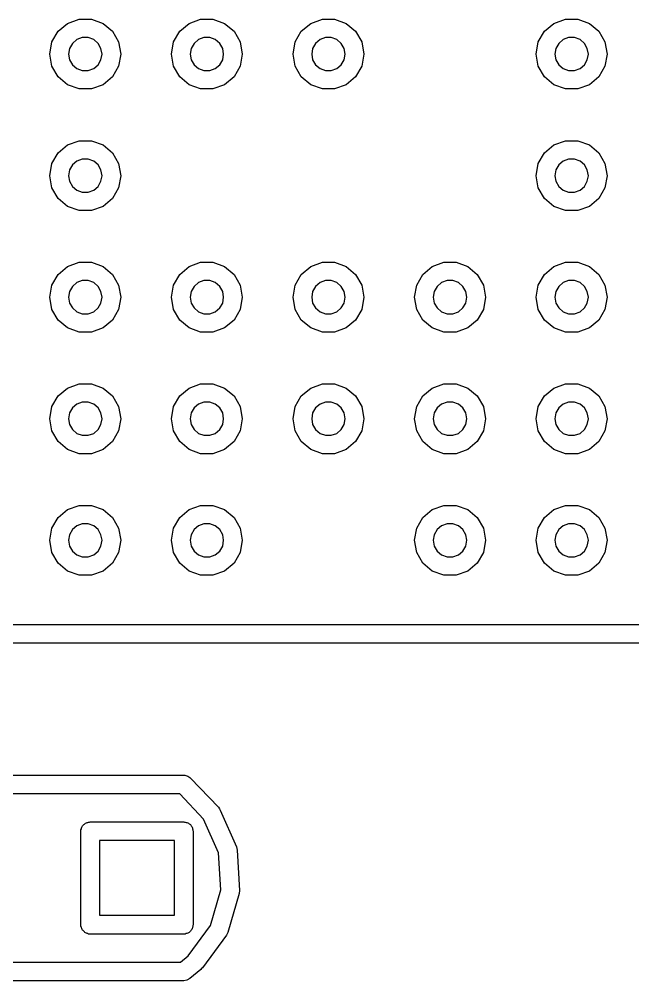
# Model space of a CAD drawing. Extents: x 105.1 to 166.9, y -128.1 to -71.6.
# Drawn here: x 126.8 to 130.08, y -106.81 to -101.67 of the extents above; entities that cross this region are included whole.
import ezdxf

# ---------------------------------------------------------------- set-up
doc = ezdxf.new("R2010")
doc.units = 0
doc.header["$MEASUREMENT"] = 0
doc.layers.add('BLACK', color=7, linetype='CONTINUOUS')

msp = doc.modelspace()

# ---------------------------------------------------------------- linework, layer by layer
at = {"layer": 'Black'}
for p, q in [((127.057, -101.694), (127.119, -101.672)), ((127.119, -101.672), (127.185, -101.672)), ((127.185, -101.672), (127.247, -101.694)), ((127.707, -101.694), (127.769, -101.672)), ((127.769, -101.672), (127.835, -101.672)), ((127.835, -101.672), (127.897, -101.694)), ((128.358, -101.694), (128.42, -101.672)), ((128.42, -101.672), (128.485, -101.672)), ((128.485, -101.672), (128.547, -101.694)), ((129.658, -101.694), (129.72, -101.672)), ((129.72, -101.672), (129.786, -101.672)), ((129.786, -101.672), (129.848, -101.694)), ((127.007, -101.736), (127.057, -101.694)), ((127.247, -101.694), (127.297, -101.736)), ((127.657, -101.736), (127.707, -101.694)), ((127.897, -101.694), (127.948, -101.736)), ((128.307, -101.736), (128.358, -101.694)), ((128.547, -101.694), (128.598, -101.736)), ((129.608, -101.736), (129.658, -101.694)), ((129.848, -101.694), (129.898, -101.736)), ((126.974, -101.793), (127.007, -101.736)), ((127.136, -101.77), (127.107, -101.781)), ((127.168, -101.77), (127.136, -101.77)), ((127.197, -101.781), (127.168, -101.77)), ((127.297, -101.736), (127.33, -101.793)), ((127.624, -101.793), (127.657, -101.736)), ((127.787, -101.77), (127.757, -101.781)), ((127.818, -101.77), (127.787, -101.77)), ((127.847, -101.781), (127.818, -101.77)), ((127.948, -101.736), (127.981, -101.793)), ((128.274, -101.793), (128.307, -101.736)), ((128.437, -101.77), (128.408, -101.781)), ((128.468, -101.77), (128.437, -101.77)), ((128.497, -101.781), (128.468, -101.77)), ((128.598, -101.736), (128.631, -101.793)), ((129.575, -101.793), (129.608, -101.736)), ((129.737, -101.77), (129.708, -101.781)), ((129.769, -101.77), (129.737, -101.77)), ((129.798, -101.781), (129.769, -101.77)), ((129.898, -101.736), (129.931, -101.793)), ((126.962, -101.858), (126.974, -101.793)), ((127.068, -101.828), (127.062, -101.858)), ((127.083, -101.801), (127.068, -101.828)), ((127.107, -101.781), (127.083, -101.801)), ((127.221, -101.801), (127.197, -101.781)), ((127.236, -101.828), (127.221, -101.801)), ((127.242, -101.858), (127.236, -101.828)), ((127.33, -101.793), (127.342, -101.858)), ((127.613, -101.858), (127.624, -101.793)), ((127.718, -101.828), (127.713, -101.858)), ((127.734, -101.801), (127.718, -101.828)), ((127.757, -101.781), (127.734, -101.801)), ((127.871, -101.801), (127.847, -101.781)), ((127.887, -101.828), (127.871, -101.801)), ((127.892, -101.858), (127.887, -101.828)), ((127.981, -101.793), (127.992, -101.858)), ((128.263, -101.858), (128.274, -101.793)), ((128.368, -101.828), (128.363, -101.858)), ((128.384, -101.801), (128.368, -101.828)), ((128.408, -101.781), (128.384, -101.801)), ((128.521, -101.801), (128.497, -101.781)), ((128.537, -101.828), (128.521, -101.801)), ((128.542, -101.858), (128.537, -101.828)), ((128.631, -101.793), (128.642, -101.858)), ((129.563, -101.858), (129.575, -101.793)), ((129.669, -101.828), (129.663, -101.858)), ((129.684, -101.801), (129.669, -101.828)), ((129.708, -101.781), (129.684, -101.801)), ((129.822, -101.801), (129.798, -101.781)), ((129.837, -101.828), (129.822, -101.801)), ((129.843, -101.858), (129.837, -101.828)), ((129.931, -101.793), (129.943, -101.858)), ((126.974, -101.923), (126.962, -101.858)), ((127.062, -101.858), (127.068, -101.889)), ((127.236, -101.889), (127.242, -101.858)), ((127.342, -101.858), (127.33, -101.923)), ((127.624, -101.923), (127.613, -101.858)), ((127.713, -101.858), (127.718, -101.889)), ((127.887, -101.889), (127.892, -101.858)), ((127.992, -101.858), (127.981, -101.923)), ((128.274, -101.923), (128.263, -101.858)), ((128.363, -101.858), (128.368, -101.889)), ((128.537, -101.889), (128.542, -101.858)), ((128.642, -101.858), (128.631, -101.923)), ((129.575, -101.923), (129.563, -101.858)), ((129.663, -101.858), (129.669, -101.889)), ((129.837, -101.889), (129.843, -101.858)), ((129.943, -101.858), (129.931, -101.923)), ((127.007, -101.98), (126.974, -101.923)), ((127.068, -101.889), (127.083, -101.916)), ((127.083, -101.916), (127.107, -101.936)), ((127.197, -101.936), (127.221, -101.916)), ((127.221, -101.916), (127.236, -101.889)), ((127.33, -101.923), (127.297, -101.98)), ((127.657, -101.98), (127.624, -101.923)), ((127.718, -101.889), (127.734, -101.916)), ((127.734, -101.916), (127.757, -101.936)), ((127.847, -101.936), (127.871, -101.916)), ((127.871, -101.916), (127.887, -101.889)), ((127.981, -101.923), (127.948, -101.98)), ((128.307, -101.98), (128.274, -101.923)), ((128.368, -101.889), (128.384, -101.916)), ((128.384, -101.916), (128.408, -101.936)), ((128.497, -101.936), (128.521, -101.916)), ((128.521, -101.916), (128.537, -101.889)), ((128.631, -101.923), (128.598, -101.98)), ((129.608, -101.98), (129.575, -101.923)), ((129.669, -101.889), (129.684, -101.916)), ((129.684, -101.916), (129.708, -101.936)), ((129.798, -101.936), (129.822, -101.916)), ((129.822, -101.916), (129.837, -101.889)), ((129.931, -101.923), (129.898, -101.98)), ((127.057, -102.023), (127.007, -101.98)), ((127.107, -101.936), (127.136, -101.947)), ((127.136, -101.947), (127.168, -101.947)), ((127.168, -101.947), (127.197, -101.936)), ((127.297, -101.98), (127.247, -102.023)), ((127.707, -102.023), (127.657, -101.98)), ((127.757, -101.936), (127.787, -101.947)), ((127.787, -101.947), (127.818, -101.947)), ((127.818, -101.947), (127.847, -101.936)), ((127.948, -101.98), (127.897, -102.023)), ((128.358, -102.023), (128.307, -101.98)), ((128.408, -101.936), (128.437, -101.947)), ((128.437, -101.947), (128.468, -101.947)), ((128.468, -101.947), (128.497, -101.936)), ((128.598, -101.98), (128.547, -102.023)), ((129.658, -102.023), (129.608, -101.98)), ((129.708, -101.936), (129.737, -101.947)), ((129.737, -101.947), (129.769, -101.947)), ((129.769, -101.947), (129.798, -101.936)), ((129.898, -101.98), (129.848, -102.023)), ((127.119, -102.045), (127.057, -102.023)), ((127.247, -102.023), (127.185, -102.045)), ((127.769, -102.045), (127.707, -102.023)), ((127.897, -102.023), (127.835, -102.045)), ((128.42, -102.045), (128.358, -102.023)), ((128.547, -102.023), (128.485, -102.045)), ((129.72, -102.045), (129.658, -102.023)), ((129.848, -102.023), (129.786, -102.045)), ((127.185, -102.045), (127.119, -102.045)), ((127.835, -102.045), (127.769, -102.045)), ((128.485, -102.045), (128.42, -102.045)), ((129.786, -102.045), (129.72, -102.045)), ((127.007, -102.387), (127.057, -102.344)), ((127.057, -102.344), (127.119, -102.322)), ((127.119, -102.322), (127.185, -102.322)), ((127.185, -102.322), (127.247, -102.344)), ((127.247, -102.344), (127.297, -102.387)), ((129.608, -102.387), (129.658, -102.344)), ((129.658, -102.344), (129.72, -102.322)), ((129.72, -102.322), (129.786, -102.322)), ((129.786, -102.322), (129.848, -102.344)), ((129.848, -102.344), (129.898, -102.387)), ((126.974, -102.444), (127.007, -102.387)), ((127.297, -102.387), (127.33, -102.444)), ((129.575, -102.444), (129.608, -102.387)), ((129.898, -102.387), (129.931, -102.444)), ((126.962, -102.509), (126.974, -102.444)), ((127.107, -102.431), (127.083, -102.451)), ((127.136, -102.42), (127.107, -102.431)), ((127.168, -102.42), (127.136, -102.42)), ((127.197, -102.431), (127.168, -102.42)), ((127.221, -102.451), (127.197, -102.431)), ((127.33, -102.444), (127.342, -102.509)), ((129.563, -102.509), (129.575, -102.444)), ((129.708, -102.431), (129.684, -102.451)), ((129.737, -102.42), (129.708, -102.431)), ((129.769, -102.42), (129.737, -102.42)), ((129.798, -102.431), (129.769, -102.42)), ((129.822, -102.451), (129.798, -102.431)), ((129.931, -102.444), (129.943, -102.509)), ((127.068, -102.478), (127.062, -102.509)), ((127.083, -102.451), (127.068, -102.478)), ((127.236, -102.478), (127.221, -102.451)), ((127.242, -102.509), (127.236, -102.478)), ((129.669, -102.478), (129.663, -102.509)), ((129.684, -102.451), (129.669, -102.478)), ((129.837, -102.478), (129.822, -102.451)), ((129.843, -102.509), (129.837, -102.478)), ((126.974, -102.573), (126.962, -102.509)), ((127.062, -102.509), (127.068, -102.539)), ((127.068, -102.539), (127.083, -102.566)), ((127.221, -102.566), (127.236, -102.539)), ((127.236, -102.539), (127.242, -102.509)), ((127.342, -102.509), (127.33, -102.573)), ((129.575, -102.573), (129.563, -102.509)), ((129.663, -102.509), (129.669, -102.539)), ((129.669, -102.539), (129.684, -102.566)), ((129.822, -102.566), (129.837, -102.539)), ((129.837, -102.539), (129.843, -102.509)), ((129.943, -102.509), (129.931, -102.573)), ((127.007, -102.63), (126.974, -102.573)), ((127.083, -102.566), (127.107, -102.586)), ((127.107, -102.586), (127.136, -102.597)), ((127.136, -102.597), (127.168, -102.597)), ((127.168, -102.597), (127.197, -102.586)), ((127.197, -102.586), (127.221, -102.566)), ((127.33, -102.573), (127.297, -102.63)), ((129.608, -102.63), (129.575, -102.573)), ((129.684, -102.566), (129.708, -102.586)), ((129.708, -102.586), (129.737, -102.597)), ((129.737, -102.597), (129.769, -102.597)), ((129.769, -102.597), (129.798, -102.586)), ((129.798, -102.586), (129.822, -102.566)), ((129.931, -102.573), (129.898, -102.63)), ((127.057, -102.673), (127.007, -102.63)), ((127.297, -102.63), (127.247, -102.673)), ((129.658, -102.673), (129.608, -102.63)), ((129.898, -102.63), (129.848, -102.673)), ((127.119, -102.695), (127.057, -102.673)), ((127.185, -102.695), (127.119, -102.695)), ((127.247, -102.673), (127.185, -102.695)), ((129.72, -102.695), (129.658, -102.673)), ((129.786, -102.695), (129.72, -102.695)), ((129.848, -102.673), (129.786, -102.695)), ((127.007, -103.037), (127.057, -102.995)), ((127.057, -102.995), (127.119, -102.972)), ((127.119, -102.972), (127.185, -102.972)), ((127.185, -102.972), (127.247, -102.995)), ((127.247, -102.995), (127.297, -103.037)), ((127.657, -103.037), (127.707, -102.995)), ((127.707, -102.995), (127.769, -102.972)), ((127.769, -102.972), (127.835, -102.972)), ((127.835, -102.972), (127.897, -102.995)), ((127.897, -102.995), (127.948, -103.037)), ((128.307, -103.037), (128.358, -102.995)), ((128.358, -102.995), (128.42, -102.972)), ((128.42, -102.972), (128.485, -102.972)), ((128.485, -102.972), (128.547, -102.995)), ((128.547, -102.995), (128.598, -103.037)), ((128.957, -103.037), (129.008, -102.995)), ((129.008, -102.995), (129.07, -102.972)), ((129.07, -102.972), (129.136, -102.972)), ((129.136, -102.972), (129.198, -102.995)), ((129.198, -102.995), (129.248, -103.037)), ((129.608, -103.037), (129.658, -102.995)), ((129.658, -102.995), (129.72, -102.972)), ((129.72, -102.972), (129.786, -102.972)), ((129.786, -102.972), (129.848, -102.995)), ((129.848, -102.995), (129.898, -103.037)), ((126.974, -103.094), (127.007, -103.037)), ((127.297, -103.037), (127.33, -103.094)), ((127.624, -103.094), (127.657, -103.037)), ((127.948, -103.037), (127.981, -103.094)), ((128.274, -103.094), (128.307, -103.037)), ((128.598, -103.037), (128.631, -103.094)), ((128.925, -103.094), (128.957, -103.037)), ((129.248, -103.037), (129.281, -103.094)), ((129.575, -103.094), (129.608, -103.037)), ((129.898, -103.037), (129.931, -103.094)), ((126.962, -103.159), (126.974, -103.094)), ((127.083, -103.101), (127.068, -103.128)), ((127.107, -103.081), (127.083, -103.101)), ((127.136, -103.07), (127.107, -103.081)), ((127.168, -103.07), (127.136, -103.07)), ((127.197, -103.081), (127.168, -103.07)), ((127.221, -103.101), (127.197, -103.081)), ((127.236, -103.128), (127.221, -103.101)), ((127.33, -103.094), (127.342, -103.159)), ((127.613, -103.159), (127.624, -103.094)), ((127.734, -103.101), (127.718, -103.128)), ((127.757, -103.081), (127.734, -103.101)), ((127.787, -103.07), (127.757, -103.081)), ((127.818, -103.07), (127.787, -103.07)), ((127.847, -103.081), (127.818, -103.07)), ((127.871, -103.101), (127.847, -103.081)), ((127.887, -103.128), (127.871, -103.101)), ((127.981, -103.094), (127.992, -103.159)), ((128.263, -103.159), (128.274, -103.094)), ((128.384, -103.101), (128.368, -103.128)), ((128.408, -103.081), (128.384, -103.101)), ((128.437, -103.07), (128.408, -103.081)), ((128.468, -103.07), (128.437, -103.07)), ((128.497, -103.081), (128.468, -103.07)), ((128.521, -103.101), (128.497, -103.081)), ((128.537, -103.128), (128.521, -103.101)), ((128.631, -103.094), (128.642, -103.159)), ((128.913, -103.159), (128.925, -103.094)), ((129.034, -103.101), (129.018, -103.128)), ((129.058, -103.081), (129.034, -103.101)), ((129.087, -103.07), (129.058, -103.081)), ((129.118, -103.07), (129.087, -103.07)), ((129.148, -103.081), (129.118, -103.07)), ((129.171, -103.101), (129.148, -103.081)), ((129.187, -103.128), (129.171, -103.101)), ((129.281, -103.094), (129.292, -103.159)), ((129.563, -103.159), (129.575, -103.094)), ((129.684, -103.101), (129.669, -103.128)), ((129.708, -103.081), (129.684, -103.101)), ((129.737, -103.07), (129.708, -103.081)), ((129.769, -103.07), (129.737, -103.07)), ((129.798, -103.081), (129.769, -103.07)), ((129.822, -103.101), (129.798, -103.081)), ((129.837, -103.128), (129.822, -103.101)), ((129.931, -103.094), (129.943, -103.159)), ((126.974, -103.224), (126.962, -103.159)), ((127.068, -103.128), (127.062, -103.159)), ((127.062, -103.159), (127.068, -103.19)), ((127.242, -103.159), (127.236, -103.128)), ((127.236, -103.19), (127.242, -103.159)), ((127.342, -103.159), (127.33, -103.224)), ((127.624, -103.224), (127.613, -103.159)), ((127.718, -103.128), (127.713, -103.159)), ((127.713, -103.159), (127.718, -103.19)), ((127.892, -103.159), (127.887, -103.128)), ((127.887, -103.19), (127.892, -103.159)), ((127.992, -103.159), (127.981, -103.224)), ((128.274, -103.224), (128.263, -103.159)), ((128.368, -103.128), (128.363, -103.159)), ((128.363, -103.159), (128.368, -103.19)), ((128.542, -103.159), (128.537, -103.128)), ((128.537, -103.19), (128.542, -103.159)), ((128.642, -103.159), (128.631, -103.224)), ((128.925, -103.224), (128.913, -103.159)), ((129.018, -103.128), (129.013, -103.159)), ((129.013, -103.159), (129.018, -103.19)), ((129.192, -103.159), (129.187, -103.128)), ((129.187, -103.19), (129.192, -103.159)), ((129.292, -103.159), (129.281, -103.224)), ((129.575, -103.224), (129.563, -103.159)), ((129.669, -103.128), (129.663, -103.159)), ((129.663, -103.159), (129.669, -103.19)), ((129.843, -103.159), (129.837, -103.128)), ((129.837, -103.19), (129.843, -103.159)), ((129.943, -103.159), (129.931, -103.224)), ((127.068, -103.19), (127.083, -103.216)), ((127.083, -103.216), (127.107, -103.237)), ((127.197, -103.237), (127.221, -103.216)), ((127.221, -103.216), (127.236, -103.19)), ((127.718, -103.19), (127.734, -103.216)), ((127.734, -103.216), (127.757, -103.237)), ((127.847, -103.237), (127.871, -103.216)), ((127.871, -103.216), (127.887, -103.19)), ((128.368, -103.19), (128.384, -103.216)), ((128.384, -103.216), (128.408, -103.237)), ((128.497, -103.237), (128.521, -103.216)), ((128.521, -103.216), (128.537, -103.19)), ((129.018, -103.19), (129.034, -103.216)), ((129.034, -103.216), (129.058, -103.237)), ((129.148, -103.237), (129.171, -103.216)), ((129.171, -103.216), (129.187, -103.19)), ((129.669, -103.19), (129.684, -103.216)), ((129.684, -103.216), (129.708, -103.237)), ((129.798, -103.237), (129.822, -103.216)), ((129.822, -103.216), (129.837, -103.19)), ((127.007, -103.281), (126.974, -103.224)), ((127.107, -103.237), (127.136, -103.247)), ((127.136, -103.247), (127.168, -103.247)), ((127.168, -103.247), (127.197, -103.237)), ((127.33, -103.224), (127.297, -103.281)), ((127.657, -103.281), (127.624, -103.224)), ((127.757, -103.237), (127.787, -103.247)), ((127.787, -103.247), (127.818, -103.247)), ((127.818, -103.247), (127.847, -103.237)), ((127.981, -103.224), (127.948, -103.281)), ((128.307, -103.281), (128.274, -103.224)), ((128.408, -103.237), (128.437, -103.247)), ((128.437, -103.247), (128.468, -103.247)), ((128.468, -103.247), (128.497, -103.237)), ((128.631, -103.224), (128.598, -103.281)), ((128.957, -103.281), (128.925, -103.224)), ((129.058, -103.237), (129.087, -103.247)), ((129.087, -103.247), (129.118, -103.247)), ((129.118, -103.247), (129.148, -103.237)), ((129.281, -103.224), (129.248, -103.281)), ((129.608, -103.281), (129.575, -103.224)), ((129.708, -103.237), (129.737, -103.247)), ((129.737, -103.247), (129.769, -103.247)), ((129.769, -103.247), (129.798, -103.237)), ((129.931, -103.224), (129.898, -103.281)), ((127.057, -103.323), (127.007, -103.281)), ((127.297, -103.281), (127.247, -103.323)), ((127.707, -103.323), (127.657, -103.281)), ((127.948, -103.281), (127.897, -103.323)), ((128.358, -103.323), (128.307, -103.281)), ((128.598, -103.281), (128.547, -103.323)), ((129.008, -103.323), (128.957, -103.281)), ((129.248, -103.281), (129.198, -103.323)), ((129.658, -103.323), (129.608, -103.281)), ((129.898, -103.281), (129.848, -103.323)), ((127.119, -103.346), (127.057, -103.323)), ((127.185, -103.346), (127.119, -103.346)), ((127.247, -103.323), (127.185, -103.346)), ((127.769, -103.346), (127.707, -103.323)), ((127.835, -103.346), (127.769, -103.346)), ((127.897, -103.323), (127.835, -103.346)), ((128.42, -103.346), (128.358, -103.323)), ((128.485, -103.346), (128.42, -103.346)), ((128.547, -103.323), (128.485, -103.346)), ((129.07, -103.346), (129.008, -103.323)), ((129.136, -103.346), (129.07, -103.346)), ((129.198, -103.323), (129.136, -103.346)), ((129.72, -103.346), (129.658, -103.323)), ((129.786, -103.346), (129.72, -103.346)), ((129.848, -103.323), (129.786, -103.346)), ((127.057, -103.645), (127.119, -103.622)), ((127.119, -103.622), (127.185, -103.622)), ((127.185, -103.622), (127.247, -103.645)), ((127.707, -103.645), (127.769, -103.622)), ((127.769, -103.622), (127.835, -103.622)), ((127.835, -103.622), (127.897, -103.645)), ((128.358, -103.645), (128.42, -103.622)), ((128.42, -103.622), (128.485, -103.622)), ((128.485, -103.622), (128.547, -103.645)), ((129.008, -103.645), (129.07, -103.622)), ((129.07, -103.622), (129.136, -103.622)), ((129.136, -103.622), (129.198, -103.645)), ((129.658, -103.645), (129.72, -103.622)), ((129.72, -103.622), (129.786, -103.622)), ((129.786, -103.622), (129.848, -103.645)), ((127.007, -103.687), (127.057, -103.645)), ((127.247, -103.645), (127.297, -103.687)), ((127.657, -103.687), (127.707, -103.645)), ((127.897, -103.645), (127.948, -103.687)), ((128.307, -103.687), (128.358, -103.645)), ((128.547, -103.645), (128.598, -103.687)), ((128.957, -103.687), (129.008, -103.645)), ((129.198, -103.645), (129.248, -103.687)), ((129.608, -103.687), (129.658, -103.645)), ((129.848, -103.645), (129.898, -103.687)), ((126.974, -103.744), (127.007, -103.687)), ((127.107, -103.731), (127.083, -103.751)), ((127.136, -103.721), (127.107, -103.731)), ((127.168, -103.721), (127.136, -103.721)), ((127.197, -103.731), (127.168, -103.721)), ((127.221, -103.751), (127.197, -103.731)), ((127.297, -103.687), (127.33, -103.744)), ((127.624, -103.744), (127.657, -103.687)), ((127.757, -103.731), (127.734, -103.751)), ((127.787, -103.721), (127.757, -103.731)), ((127.818, -103.721), (127.787, -103.721)), ((127.847, -103.731), (127.818, -103.721)), ((127.871, -103.751), (127.847, -103.731)), ((127.948, -103.687), (127.981, -103.744)), ((128.274, -103.744), (128.307, -103.687)), ((128.408, -103.731), (128.384, -103.751)), ((128.437, -103.721), (128.408, -103.731)), ((128.468, -103.721), (128.437, -103.721)), ((128.497, -103.731), (128.468, -103.721)), ((128.521, -103.751), (128.497, -103.731)), ((128.598, -103.687), (128.631, -103.744)), ((128.925, -103.744), (128.957, -103.687)), ((129.058, -103.731), (129.034, -103.751)), ((129.087, -103.721), (129.058, -103.731)), ((129.118, -103.721), (129.087, -103.721)), ((129.148, -103.731), (129.118, -103.721)), ((129.171, -103.751), (129.148, -103.731)), ((129.248, -103.687), (129.281, -103.744)), ((129.575, -103.744), (129.608, -103.687)), ((129.708, -103.731), (129.684, -103.751)), ((129.737, -103.721), (129.708, -103.731)), ((129.769, -103.721), (129.737, -103.721)), ((129.798, -103.731), (129.769, -103.721)), ((129.822, -103.751), (129.798, -103.731)), ((129.898, -103.687), (129.931, -103.744)), ((126.962, -103.809), (126.974, -103.744)), ((127.068, -103.778), (127.062, -103.809)), ((127.083, -103.751), (127.068, -103.778)), ((127.236, -103.778), (127.221, -103.751)), ((127.242, -103.809), (127.236, -103.778)), ((127.33, -103.744), (127.342, -103.809)), ((127.613, -103.809), (127.624, -103.744)), ((127.718, -103.778), (127.713, -103.809)), ((127.734, -103.751), (127.718, -103.778)), ((127.887, -103.778), (127.871, -103.751)), ((127.892, -103.809), (127.887, -103.778)), ((127.981, -103.744), (127.992, -103.809)), ((128.263, -103.809), (128.274, -103.744)), ((128.368, -103.778), (128.363, -103.809)), ((128.384, -103.751), (128.368, -103.778)), ((128.537, -103.778), (128.521, -103.751)), ((128.542, -103.809), (128.537, -103.778)), ((128.631, -103.744), (128.642, -103.809)), ((128.913, -103.809), (128.925, -103.744)), ((129.018, -103.778), (129.013, -103.809)), ((129.034, -103.751), (129.018, -103.778)), ((129.187, -103.778), (129.171, -103.751)), ((129.192, -103.809), (129.187, -103.778)), ((129.281, -103.744), (129.292, -103.809)), ((129.563, -103.809), (129.575, -103.744)), ((129.669, -103.778), (129.663, -103.809)), ((129.684, -103.751), (129.669, -103.778)), ((129.837, -103.778), (129.822, -103.751)), ((129.843, -103.809), (129.837, -103.778)), ((129.931, -103.744), (129.943, -103.809)), ((126.974, -103.874), (126.962, -103.809)), ((127.062, -103.809), (127.068, -103.84)), ((127.236, -103.84), (127.242, -103.809)), ((127.342, -103.809), (127.33, -103.874)), ((127.624, -103.874), (127.613, -103.809)), ((127.713, -103.809), (127.718, -103.84)), ((127.887, -103.84), (127.892, -103.809)), ((127.992, -103.809), (127.981, -103.874)), ((128.274, -103.874), (128.263, -103.809)), ((128.363, -103.809), (128.368, -103.84)), ((128.537, -103.84), (128.542, -103.809)), ((128.642, -103.809), (128.631, -103.874)), ((128.925, -103.874), (128.913, -103.809)), ((129.013, -103.809), (129.018, -103.84)), ((129.187, -103.84), (129.192, -103.809)), ((129.292, -103.809), (129.281, -103.874)), ((129.575, -103.874), (129.563, -103.809)), ((129.663, -103.809), (129.669, -103.84)), ((129.837, -103.84), (129.843, -103.809)), ((129.943, -103.809), (129.931, -103.874)), ((127.007, -103.931), (126.974, -103.874)), ((127.068, -103.84), (127.083, -103.867)), ((127.083, -103.867), (127.107, -103.887)), ((127.107, -103.887), (127.136, -103.897)), ((127.168, -103.897), (127.197, -103.887)), ((127.197, -103.887), (127.221, -103.867)), ((127.221, -103.867), (127.236, -103.84)), ((127.33, -103.874), (127.297, -103.931)), ((127.657, -103.931), (127.624, -103.874)), ((127.718, -103.84), (127.734, -103.867)), ((127.734, -103.867), (127.757, -103.887)), ((127.757, -103.887), (127.787, -103.897)), ((127.818, -103.897), (127.847, -103.887)), ((127.847, -103.887), (127.871, -103.867)), ((127.871, -103.867), (127.887, -103.84)), ((127.981, -103.874), (127.948, -103.931)), ((128.307, -103.931), (128.274, -103.874)), ((128.368, -103.84), (128.384, -103.867)), ((128.384, -103.867), (128.408, -103.887)), ((128.408, -103.887), (128.437, -103.897)), ((128.468, -103.897), (128.497, -103.887)), ((128.497, -103.887), (128.521, -103.867)), ((128.521, -103.867), (128.537, -103.84)), ((128.631, -103.874), (128.598, -103.931)), ((128.957, -103.931), (128.925, -103.874)), ((129.018, -103.84), (129.034, -103.867)), ((129.034, -103.867), (129.058, -103.887)), ((129.058, -103.887), (129.087, -103.897)), ((129.118, -103.897), (129.148, -103.887)), ((129.148, -103.887), (129.171, -103.867)), ((129.171, -103.867), (129.187, -103.84)), ((129.281, -103.874), (129.248, -103.931)), ((129.608, -103.931), (129.575, -103.874)), ((129.669, -103.84), (129.684, -103.867)), ((129.684, -103.867), (129.708, -103.887)), ((129.708, -103.887), (129.737, -103.897)), ((129.769, -103.897), (129.798, -103.887)), ((129.798, -103.887), (129.822, -103.867)), ((129.822, -103.867), (129.837, -103.84)), ((129.931, -103.874), (129.898, -103.931)), ((127.057, -103.973), (127.007, -103.931)), ((127.136, -103.897), (127.168, -103.897)), ((127.297, -103.931), (127.247, -103.973)), ((127.707, -103.973), (127.657, -103.931)), ((127.787, -103.897), (127.818, -103.897)), ((127.948, -103.931), (127.897, -103.973)), ((128.358, -103.973), (128.307, -103.931)), ((128.437, -103.897), (128.468, -103.897)), ((128.598, -103.931), (128.547, -103.973)), ((129.008, -103.973), (128.957, -103.931)), ((129.087, -103.897), (129.118, -103.897)), ((129.248, -103.931), (129.198, -103.973)), ((129.658, -103.973), (129.608, -103.931)), ((129.737, -103.897), (129.769, -103.897)), ((129.898, -103.931), (129.848, -103.973)), ((127.119, -103.996), (127.057, -103.973)), ((127.247, -103.973), (127.185, -103.996)), ((127.769, -103.996), (127.707, -103.973)), ((127.897, -103.973), (127.835, -103.996)), ((128.42, -103.996), (128.358, -103.973)), ((128.547, -103.973), (128.485, -103.996)), ((129.07, -103.996), (129.008, -103.973)), ((129.198, -103.973), (129.136, -103.996)), ((129.72, -103.996), (129.658, -103.973)), ((129.848, -103.973), (129.786, -103.996)), ((127.185, -103.996), (127.119, -103.996)), ((127.835, -103.996), (127.769, -103.996)), ((128.485, -103.996), (128.42, -103.996)), ((129.136, -103.996), (129.07, -103.996)), ((129.786, -103.996), (129.72, -103.996)), ((127.007, -104.337), (127.057, -104.295)), ((127.057, -104.295), (127.119, -104.273)), ((127.119, -104.273), (127.185, -104.273)), ((127.185, -104.273), (127.247, -104.295)), ((127.247, -104.295), (127.297, -104.337)), ((127.657, -104.337), (127.707, -104.295)), ((127.707, -104.295), (127.769, -104.273)), ((127.769, -104.273), (127.835, -104.273)), ((127.835, -104.273), (127.897, -104.295)), ((127.897, -104.295), (127.948, -104.337)), ((128.957, -104.337), (129.008, -104.295)), ((129.008, -104.295), (129.07, -104.273)), ((129.07, -104.273), (129.136, -104.273)), ((129.136, -104.273), (129.198, -104.295)), ((129.198, -104.295), (129.248, -104.337)), ((129.608, -104.337), (129.658, -104.295)), ((129.658, -104.295), (129.72, -104.273)), ((129.72, -104.273), (129.786, -104.273)), ((129.786, -104.273), (129.848, -104.295)), ((129.848, -104.295), (129.898, -104.337)), ((126.974, -104.394), (127.007, -104.337)), ((127.297, -104.337), (127.33, -104.394)), ((127.624, -104.394), (127.657, -104.337)), ((127.948, -104.337), (127.981, -104.394)), ((128.925, -104.394), (128.957, -104.337)), ((129.248, -104.337), (129.281, -104.394)), ((129.575, -104.394), (129.608, -104.337)), ((129.898, -104.337), (129.931, -104.394)), ((126.962, -104.459), (126.974, -104.394)), ((127.083, -104.402), (127.068, -104.429)), ((127.107, -104.382), (127.083, -104.402)), ((127.136, -104.371), (127.107, -104.382)), ((127.168, -104.371), (127.136, -104.371)), ((127.197, -104.382), (127.168, -104.371)), ((127.221, -104.402), (127.197, -104.382)), ((127.236, -104.429), (127.221, -104.402)), ((127.33, -104.394), (127.342, -104.459)), ((127.613, -104.459), (127.624, -104.394)), ((127.734, -104.402), (127.718, -104.429)), ((127.757, -104.382), (127.734, -104.402)), ((127.787, -104.371), (127.757, -104.382)), ((127.818, -104.371), (127.787, -104.371)), ((127.847, -104.382), (127.818, -104.371)), ((127.871, -104.402), (127.847, -104.382)), ((127.887, -104.429), (127.871, -104.402)), ((127.981, -104.394), (127.992, -104.459)), ((128.913, -104.459), (128.925, -104.394)), ((129.034, -104.402), (129.018, -104.429)), ((129.058, -104.382), (129.034, -104.402)), ((129.087, -104.371), (129.058, -104.382)), ((129.118, -104.371), (129.087, -104.371)), ((129.148, -104.382), (129.118, -104.371)), ((129.171, -104.402), (129.148, -104.382)), ((129.187, -104.429), (129.171, -104.402)), ((129.281, -104.394), (129.292, -104.459)), ((129.563, -104.459), (129.575, -104.394)), ((129.684, -104.402), (129.669, -104.429)), ((129.708, -104.382), (129.684, -104.402)), ((129.737, -104.371), (129.708, -104.382)), ((129.769, -104.371), (129.737, -104.371)), ((129.798, -104.382), (129.769, -104.371)), ((129.822, -104.402), (129.798, -104.382)), ((129.837, -104.429), (129.822, -104.402)), ((129.931, -104.394), (129.943, -104.459)), ((127.068, -104.429), (127.062, -104.459)), ((127.242, -104.459), (127.236, -104.429)), ((127.718, -104.429), (127.713, -104.459)), ((127.892, -104.459), (127.887, -104.429)), ((129.018, -104.429), (129.013, -104.459)), ((129.192, -104.459), (129.187, -104.429)), ((129.669, -104.429), (129.663, -104.459)), ((129.843, -104.459), (129.837, -104.429)), ((126.974, -104.524), (126.962, -104.459)), ((127.062, -104.459), (127.068, -104.49)), ((127.068, -104.49), (127.083, -104.517)), ((127.221, -104.517), (127.236, -104.49)), ((127.236, -104.49), (127.242, -104.459)), ((127.342, -104.459), (127.33, -104.524)), ((127.624, -104.524), (127.613, -104.459)), ((127.713, -104.459), (127.718, -104.49)), ((127.718, -104.49), (127.734, -104.517)), ((127.871, -104.517), (127.887, -104.49)), ((127.887, -104.49), (127.892, -104.459)), ((127.992, -104.459), (127.981, -104.524)), ((128.925, -104.524), (128.913, -104.459)), ((129.013, -104.459), (129.018, -104.49)), ((129.018, -104.49), (129.034, -104.517)), ((129.171, -104.517), (129.187, -104.49)), ((129.187, -104.49), (129.192, -104.459)), ((129.292, -104.459), (129.281, -104.524)), ((129.575, -104.524), (129.563, -104.459)), ((129.663, -104.459), (129.669, -104.49)), ((129.669, -104.49), (129.684, -104.517)), ((129.822, -104.517), (129.837, -104.49)), ((129.837, -104.49), (129.843, -104.459)), ((129.943, -104.459), (129.931, -104.524)), ((127.007, -104.581), (126.974, -104.524)), ((127.083, -104.517), (127.107, -104.537)), ((127.107, -104.537), (127.136, -104.548)), ((127.136, -104.548), (127.168, -104.548)), ((127.168, -104.548), (127.197, -104.537)), ((127.197, -104.537), (127.221, -104.517)), ((127.33, -104.524), (127.297, -104.581)), ((127.657, -104.581), (127.624, -104.524)), ((127.734, -104.517), (127.757, -104.537)), ((127.757, -104.537), (127.787, -104.548)), ((127.787, -104.548), (127.818, -104.548)), ((127.818, -104.548), (127.847, -104.537)), ((127.847, -104.537), (127.871, -104.517)), ((127.981, -104.524), (127.948, -104.581)), ((128.957, -104.581), (128.925, -104.524)), ((129.034, -104.517), (129.058, -104.537)), ((129.058, -104.537), (129.087, -104.548)), ((129.087, -104.548), (129.118, -104.548)), ((129.118, -104.548), (129.148, -104.537)), ((129.148, -104.537), (129.171, -104.517)), ((129.281, -104.524), (129.248, -104.581)), ((129.608, -104.581), (129.575, -104.524)), ((129.684, -104.517), (129.708, -104.537)), ((129.708, -104.537), (129.737, -104.548)), ((129.737, -104.548), (129.769, -104.548)), ((129.769, -104.548), (129.798, -104.537)), ((129.798, -104.537), (129.822, -104.517)), ((129.931, -104.524), (129.898, -104.581)), ((127.057, -104.624), (127.007, -104.581)), ((127.297, -104.581), (127.247, -104.624)), ((127.707, -104.624), (127.657, -104.581)), ((127.948, -104.581), (127.897, -104.624)), ((129.008, -104.624), (128.957, -104.581)), ((129.248, -104.581), (129.198, -104.624)), ((129.658, -104.624), (129.608, -104.581)), ((129.898, -104.581), (129.848, -104.624)), ((127.119, -104.646), (127.057, -104.624)), ((127.185, -104.646), (127.119, -104.646)), ((127.247, -104.624), (127.185, -104.646)), ((127.769, -104.646), (127.707, -104.624)), ((127.835, -104.646), (127.769, -104.646)), ((127.897, -104.624), (127.835, -104.646)), ((129.07, -104.646), (129.008, -104.624)), ((129.136, -104.646), (129.07, -104.646)), ((129.198, -104.624), (129.136, -104.646)), ((129.72, -104.646), (129.658, -104.624)), ((129.786, -104.646), (129.72, -104.646)), ((129.848, -104.624), (129.786, -104.646)), ((122.803, -104.91), (136.703, -104.91)), ((136.753, -105.01), (122.753, -105.01)), ((126.179, -105.715), (127.679, -105.715)), ((127.679, -105.715), (127.682, -105.716)), ((127.682, -105.716), (127.684, -105.716)), ((127.684, -105.716), (127.69, -105.717)), ((127.69, -105.717), (127.696, -105.718)), ((127.696, -105.718), (127.698, -105.72)), ((127.698, -105.72), (127.701, -105.721)), ((127.701, -105.721), (127.706, -105.724)), ((127.706, -105.724), (127.711, -105.727)), ((127.711, -105.727), (127.713, -105.729)), ((127.713, -105.729), (127.715, -105.731)), ((127.715, -105.731), (127.864, -105.887)), ((127.657, -105.815), (126.197, -105.815)), ((127.785, -105.95), (127.657, -105.815)), ((127.864, -105.887), (127.864, -105.887)), ((127.864, -105.887), (127.87, -105.896)), ((127.87, -105.896), (127.873, -105.902)), ((127.873, -105.902), (127.873, -105.902)), ((127.873, -105.902), (127.96, -106.099)), ((127.132, -105.998), (127.134, -105.994)), ((127.134, -105.994), (127.135, -105.99)), ((127.135, -105.99), (127.138, -105.987)), ((127.138, -105.987), (127.14, -105.983)), ((127.14, -105.983), (127.144, -105.98)), ((127.144, -105.98), (127.147, -105.977)), ((127.147, -105.977), (127.15, -105.975)), ((127.15, -105.975), (127.154, -105.972)), ((127.154, -105.972), (127.158, -105.971)), ((127.158, -105.971), (127.162, -105.968)), ((127.162, -105.968), (127.166, -105.968)), ((127.166, -105.968), (127.17, -105.966)), ((127.17, -105.966), (127.174, -105.966)), ((127.174, -105.966), (127.179, -105.965)), ((127.179, -105.965), (127.679, -105.965)), ((127.679, -105.965), (127.683, -105.966)), ((127.683, -105.966), (127.687, -105.966)), ((127.687, -105.966), (127.691, -105.968)), ((127.691, -105.968), (127.696, -105.968)), ((127.696, -105.968), (127.7, -105.971)), ((127.7, -105.971), (127.704, -105.972)), ((127.704, -105.972), (127.707, -105.975)), ((127.707, -105.975), (127.711, -105.977)), ((127.711, -105.977), (127.714, -105.98)), ((127.714, -105.98), (127.717, -105.983)), ((127.717, -105.983), (127.719, -105.987)), ((127.719, -105.987), (127.722, -105.99)), ((127.722, -105.99), (127.723, -105.994)), ((127.723, -105.994), (127.726, -105.998)), ((127.865, -106.131), (127.785, -105.95)), ((127.129, -106.007), (127.131, -106.003)), ((127.129, -106.011), (127.129, -106.007)), ((127.129, -106.015), (127.129, -106.011)), ((127.129, -106.515), (127.129, -106.015)), ((127.131, -106.003), (127.132, -105.998)), ((127.726, -105.998), (127.726, -106.003)), ((127.726, -106.003), (127.728, -106.007)), ((127.728, -106.007), (127.728, -106.011)), ((127.728, -106.011), (127.729, -106.015)), ((127.729, -106.015), (127.729, -106.515)), ((127.229, -106.065), (127.229, -106.465)), ((127.629, -106.065), (127.229, -106.065)), ((127.629, -106.465), (127.629, -106.065)), ((127.96, -106.099), (127.964, -106.116)), ((127.877, -106.329), (127.865, -106.131)), ((127.964, -106.116), (127.964, -106.116)), ((127.964, -106.116), (127.977, -106.332)), ((127.821, -106.519), (127.877, -106.329)), ((127.975, -106.349), (127.914, -106.556)), ((127.977, -106.332), (127.975, -106.349)), ((127.977, -106.332), (127.977, -106.332)), ((127.229, -106.465), (127.629, -106.465)), ((127.129, -106.52), (127.129, -106.515)), ((127.129, -106.524), (127.129, -106.52)), ((127.131, -106.528), (127.129, -106.524)), ((127.132, -106.532), (127.131, -106.528)), ((127.134, -106.536), (127.132, -106.532)), ((127.135, -106.54), (127.134, -106.536)), ((127.138, -106.544), (127.135, -106.54)), ((127.14, -106.547), (127.138, -106.544)), ((127.144, -106.55), (127.14, -106.547)), ((127.147, -106.554), (127.144, -106.55)), ((127.15, -106.556), (127.147, -106.554)), ((127.154, -106.559), (127.15, -106.556)), ((127.158, -106.56), (127.154, -106.559)), ((127.162, -106.562), (127.158, -106.56)), ((127.166, -106.563), (127.162, -106.562)), ((127.696, -106.562), (127.691, -106.563)), ((127.7, -106.56), (127.696, -106.562)), ((127.704, -106.559), (127.7, -106.56)), ((127.702, -106.681), (127.821, -106.519)), ((127.707, -106.556), (127.704, -106.559)), ((127.711, -106.554), (127.707, -106.556)), ((127.714, -106.55), (127.711, -106.554)), ((127.717, -106.547), (127.714, -106.55)), ((127.719, -106.544), (127.717, -106.547)), ((127.722, -106.54), (127.719, -106.544)), ((127.723, -106.536), (127.722, -106.54)), ((127.726, -106.532), (127.723, -106.536)), ((127.728, -106.524), (127.726, -106.528)), ((127.726, -106.528), (127.726, -106.532)), ((127.729, -106.515), (127.728, -106.52)), ((127.728, -106.52), (127.728, -106.524)), ((127.914, -106.556), (127.907, -106.571)), ((127.17, -106.565), (127.166, -106.563)), ((127.174, -106.565), (127.17, -106.565)), ((127.179, -106.565), (127.174, -106.565)), ((127.679, -106.565), (127.179, -106.565)), ((127.683, -106.565), (127.679, -106.565)), ((127.687, -106.565), (127.683, -106.565)), ((127.691, -106.563), (127.687, -106.565)), ((127.907, -106.571), (127.779, -106.745)), ((126.2, -106.715), (127.661, -106.715)), ((127.661, -106.715), (127.702, -106.681)), ((127.77, -106.754), (127.711, -106.803)), ((127.774, -106.749), (127.77, -106.754)), ((127.779, -106.745), (127.774, -106.749)), ((127.679, -106.815), (126.179, -106.815)), ((127.696, -106.812), (127.679, -106.815)), ((127.711, -106.803), (127.696, -106.812))]:
    msp.add_line(p, q, dxfattribs=at)

doc.saveas('drawing.dxf')
